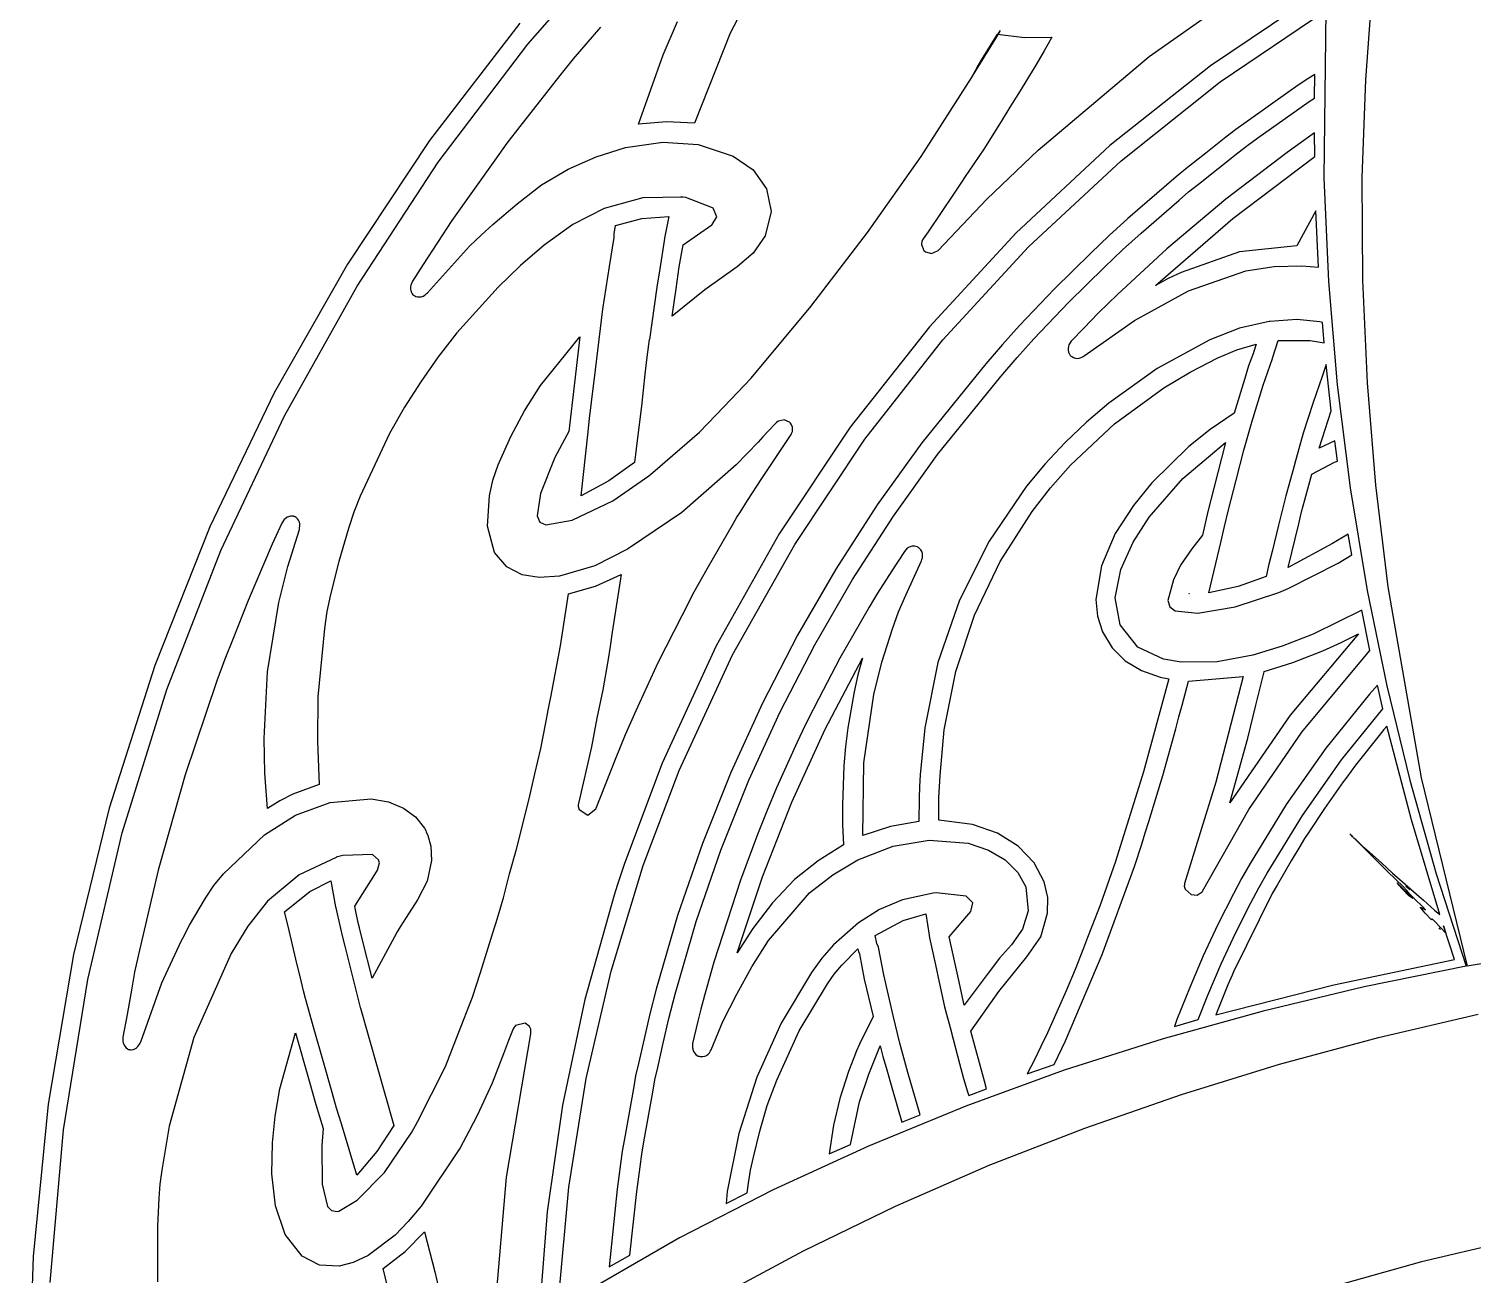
# Model space of a CAD drawing. Extents: x 0 to 274, y 0 to 254.
# Drawn here: x 42.4 to 106.3, y 100.4 to 155.5 of the extents above; entities that cross this region are included whole.
import ezdxf

# ---------------------------------------------------------------- set-up
doc = ezdxf.new("R2010")
doc.units = 0

msp = doc.modelspace()

# ---------------------------------------------------------------- linework, layer by layer
at = {"layer": 'Layer 1'}
for p, q in [((64.478151, 154.826887), (68.803471, 159.771093)), ((74.710422, 157.771389), (73.424162, 155.317069)), ((91.971369, 154.274852), (97.2255, 157.99)), ((101.551611, 153.243322), (101.867292, 157.557135)), ((99.4285, 157.059895), (94.68776, 153.873139)), ((95.114084, 153.15791), (99.7862, 156.313)), ((99.7862, 156.313), (99.700004, 148.91687)), ((64.1127, 155.756219), (60.120921, 150.557018)), ((67.693449, 155.576707), (66.483529, 154.177017)), ((70.465792, 154.359941), (71.094729, 155.821521)), ((73.424162, 155.317069), (71.843072, 151.326169)), ((84.098551, 153.333217), (85.318741, 155.327265)), ((84.521748, 154.067928), (85.250592, 155.272958)), ((85.379219, 155.427923), (85.207705, 155.150443)), ((85.250592, 155.272958), (86.447435, 155.119517)), ((85.318741, 155.327265), (85.379219, 155.427923)), ((60.510097, 149.600335), (64.478151, 154.826887)), ((85.207705, 155.150443), (84.218027, 153.550759)), ((86.447435, 155.119517), (87.653962, 155.135965)), ((87.501342, 154.845612), (87.319591, 154.525217)), ((87.653962, 155.135965), (87.501342, 154.845612)), ((66.483529, 154.177017), (65.884772, 153.437878)), ((69.367082, 151.285981), (70.465792, 154.359941)), ((84.349356, 153.787825), (84.521748, 154.067928)), ((87.319591, 154.525217), (86.950278, 153.891064)), ((87.049188, 150.129932), (91.971369, 154.274852)), ((65.884772, 153.437878), (65.291389, 152.684506)), ((81.872153, 149.861937), (84.098551, 153.333217)), ((84.218027, 153.550759), (84.349356, 153.787825)), ((86.950278, 153.891064), (86.188428, 152.649024)), ((94.68776, 153.873139), (90.231711, 150.341227)), ((99.033891, 153.316161), (98.561364, 153.009755)), ((99.303574, 153.489606), (99.033891, 153.316161)), ((99.288139, 152.442456), (99.303574, 153.489606)), ((65.291389, 152.684506), (64.111509, 151.181876)), ((90.721841, 149.664585), (95.114084, 153.15791)), ((98.101444, 152.685056), (96.266244, 151.379696)), ((98.561364, 153.009755), (98.101444, 152.685056)), ((101.393179, 148.920764), (101.551611, 153.243322)), ((85.799272, 152.036196), (85.422506, 151.409773)), ((86.188428, 152.649024), (85.799272, 152.036196)), ((98.5954, 151.967), (99.049464, 152.287858)), ((99.049464, 152.287858), (99.288139, 152.442456)), ((70.60367, 151.392751), (69.367082, 151.285981)), ((71.843072, 151.326169), (70.60367, 151.392751)), ((85.422506, 151.409773), (84.645224, 150.183523)), ((96.266244, 151.379696), (95.809702, 151.050343)), ((96.782993, 150.677747), (98.5954, 151.967)), ((64.111509, 151.181876), (63.535629, 150.443541)), ((95.809702, 151.050343), (95.366049, 150.704026)), ((99.284852, 150.899045), (98.075412, 150.039769)), ((99.29298, 149.848065), (99.284852, 150.899045)), ((60.120921, 150.557018), (56.496158, 145.095601)), ((63.535629, 150.443541), (63.0046, 149.699539)), ((67.494849, 149.846959), (68.798424, 150.253339)), ((68.798424, 150.253339), (70.440354, 150.492308)), ((70.440354, 150.492308), (72.003804, 150.384581)), ((72.003804, 150.384581), (73.565334, 149.87326)), ((84.645224, 150.183523), (83.987968, 149.213091)), ((84.782318, 147.968842), (87.049188, 150.129932)), ((90.231711, 150.341227), (86.077236, 146.483975)), ((95.366049, 150.704026), (94.480038, 150.00939)), ((95.894022, 150.010382), (96.332098, 150.352497)), ((96.332098, 150.352497), (96.782993, 150.677747)), ((56.913503, 144.111545), (60.510097, 149.600335)), ((63.0046, 149.699539), (61.10401, 147.024609)), ((66.251985, 149.292812), (67.494849, 149.846959)), ((73.565334, 149.87326), (74.439215, 149.262515)), ((79.504355, 146.4877), (81.872153, 149.861937)), ((86.625931, 145.852365), (90.721841, 149.664585)), ((94.480038, 150.00939), (93.595958, 149.312465)), ((95.019106, 149.324464), (95.894022, 150.010382)), ((98.075412, 150.039769), (95.356612, 147.973679)), ((95.672648, 147.116593), (99.29298, 149.848065)), ((65.08231, 148.597361), (66.251985, 149.292812)), ((74.439215, 149.262515), (75.039222, 148.428923)), ((83.820328, 148.974122), (83.661719, 148.726049)), ((83.987968, 149.213091), (83.820328, 148.974122)), ((93.156572, 148.960791), (92.73007, 148.59362)), ((93.595958, 149.312465), (93.156572, 148.960791)), ((94.145982, 148.636237), (95.019106, 149.324464)), ((99.700004, 148.91687), (99.898681, 144.325887)), ((101.424052, 144.3794), (101.393179, 148.920764)), ((63.998304, 147.767069), (65.08231, 148.597361)), ((75.039222, 148.428923), (75.247296, 147.423145)), ((83.341739, 148.233072), (82.182809, 146.521512)), ((83.661719, 148.726049), (83.341739, 148.233072)), ((92.73007, 148.59362), (91.02888, 147.1194)), ((93.290908, 147.926392), (93.712037, 148.288971)), ((93.712037, 148.288971), (94.145982, 148.636237)), ((62.924674, 146.84628), (63.998304, 147.767069)), ((67.843914, 147.558609), (66.461446, 146.84153)), ((69.555388, 148.032704), (67.843914, 147.558609)), ((71.331104, 148.059903), (69.555388, 148.032704)), ((71.468357, 148.038666), (71.246123, 148.072331)), ((71.246123, 148.072331), (71.331104, 148.059903)), ((72.649057, 147.59113), (71.468357, 148.038666)), ((72.66712, 147.574196), (72.649057, 147.59113)), ((72.671872, 147.571146), (72.66712, 147.574196)), ((72.830554, 147.189156), (72.671872, 147.571146)), ((82.623208, 145.702032), (84.782318, 147.968842)), ((91.610808, 146.470442), (93.290908, 147.926392)), ((95.356612, 147.973679), (92.745162, 145.77449)), ((61.10401, 147.024609), (59.84111, 145.077129)), ((68.344298, 146.80904), (69.512608, 147.117753)), ((69.512608, 147.117753), (70.718108, 147.201557)), ((70.718108, 147.201557), (70.524563, 146.242513)), ((72.624882, 146.846282), (72.830554, 147.189156)), ((75.247296, 147.423145), (74.970795, 146.339625)), ((91.02888, 147.1194), (90.1993, 146.359241)), ((92.24515, 144.146745), (95.672648, 147.116593)), ((99.350976, 147.44722), (98.504448, 145.91007)), ((99.46838, 144.95513), (99.350976, 147.44722)), ((61.894042, 145.884255), (62.399572, 146.374063)), ((62.399572, 146.374063), (62.924674, 146.84628)), ((66.461446, 146.84153), (65.199464, 145.928939)), ((68.089568, 144.982997), (68.295308, 146.266347)), ((68.291381, 146.4348), (68.344298, 146.80904)), ((68.2914, 146.435), (68.291381, 146.4348)), ((68.295308, 146.266347), (68.2914, 146.435)), ((71.347443, 145.941085), (72.607243, 146.834414)), ((72.607243, 146.834414), (72.624882, 146.846282)), ((74.970795, 146.339625), (74.444943, 145.572082)), ((76.998319, 143.214822), (79.504355, 146.4877)), ((82.182809, 146.521512), (81.96122, 146.216811)), ((86.077236, 146.483975), (82.24122, 142.3212)), ((90.1993, 146.359241), (89.383915, 145.58339)), ((90.791566, 145.719652), (91.610808, 146.470442)), ((60.032792, 143.825035), (61.894042, 145.884255)), ((65.199464, 145.928939), (64.143674, 145.032249)), ((70.502919, 146.12674), (70.306617, 144.88615)), ((70.50354, 146.128944), (70.502919, 146.12674)), ((70.524424, 146.242304), (70.50354, 146.128944)), ((70.524563, 146.242513), (70.524424, 146.242304)), ((71.173052, 144.977147), (71.347443, 145.941085)), ((81.888853, 145.998038), (81.886993, 145.958039)), ((81.886993, 145.958039), (81.995033, 145.703085)), ((81.904093, 146.096669), (81.888853, 145.998038)), ((81.93683, 146.165531), (81.904093, 146.096669)), ((81.96122, 146.216811), (81.93683, 146.165531)), ((81.995033, 145.703085), (82.066827, 145.635352)), ((82.066827, 145.635352), (82.338887, 145.563236)), ((82.338887, 145.563236), (82.593857, 145.682429)), ((82.593857, 145.682429), (82.623208, 145.702032)), ((82.842817, 141.740595), (86.625931, 145.852365)), ((89.986446, 144.953464), (90.791566, 145.719652)), ((92.745162, 145.77449), (90.562832, 143.747719)), ((95.9591, 145.644), (93.38065, 144.726194)), ((98.504448, 145.91007), (95.9591, 145.644)), ((95.9591, 145.644), (95.9591, 145.644)), ((56.496158, 145.095601), (53.2525, 139.391685)), ((59.84111, 145.077129), (59.366032, 144.335625)), ((64.143674, 145.032249), (63.162854, 144.075799)), ((74.444943, 145.572082), (73.735725, 144.969875)), ((89.383915, 145.58339), (87.779255, 144.00566)), ((97.497093, 144.985449), (98.725823, 145.01425)), ((98.725823, 145.01425), (99.46838, 144.95513)), ((67.797632, 143.100297), (68.089568, 144.982997)), ((70.306617, 144.88615), (70.184525, 144.069162)), ((71.03401, 143.999445), (71.173052, 144.977147)), ((73.735725, 144.969875), (72.297805, 143.961755)), ((88.401706, 143.395354), (89.986446, 144.953464)), ((92.802496, 144.450568), (92.24515, 144.146745)), ((93.38065, 144.726194), (92.802496, 144.450568)), ((93.712583, 143.915817), (96.244043, 144.795847)), ((96.244043, 144.795847), (97.497093, 144.985449)), ((101.627201, 139.844112), (101.424052, 144.3794)), ((53.702566, 138.380625), (56.913503, 144.111545)), ((59.284588, 144.103735), (59.27694, 143.992475)), ((59.27694, 143.992475), (59.290376, 143.928845)), ((59.292307, 144.164195), (59.284588, 144.103735)), ((59.290376, 143.928845), (59.319589, 143.839381)), ((59.366032, 144.335625), (59.292307, 144.164195)), ((59.319589, 143.839381), (59.357486, 143.784192)), ((59.357486, 143.784192), (59.38932, 143.737786)), ((59.38932, 143.737786), (59.417639, 143.721906)), ((59.417639, 143.721906), (59.440513, 143.698481)), ((59.836905, 143.682031), (59.913316, 143.723164)), ((59.913316, 143.723164), (59.989731, 143.78783)), ((59.989731, 143.78783), (60.032792, 143.825035)), ((63.162854, 144.075799), (61.329994, 142.060009)), ((70.184525, 144.069162), (69.84966, 141.765912)), ((70.855485, 142.787735), (71.03401, 143.999445)), ((72.297805, 143.961755), (70.855485, 142.787735)), ((87.779255, 144.00566), (86.226685, 142.37591)), ((90.562832, 143.747719), (89.706853, 142.921635)), ((91.324756, 142.600772), (93.712583, 143.915817)), ((99.898681, 144.325887), (100.284345, 139.748737)), ((59.440513, 143.698481), (59.459876, 143.6914)), ((59.459876, 143.6914), (59.466627, 143.683941)), ((59.466627, 143.683941), (59.513617, 143.66825)), ((59.513617, 143.66825), (59.591959, 143.642807)), ((59.591959, 143.642807), (59.672367, 143.64088)), ((59.672367, 143.64088), (59.754637, 143.650645)), ((59.754637, 143.650645), (59.836905, 143.682031)), ((67.460701, 140.412157), (67.797632, 143.100297)), ((74.357211, 140.047617), (76.998319, 143.214822)), ((86.868296, 141.785964), (88.401706, 143.395354)), ((89.706853, 142.921635), (89.072474, 142.259144)), ((89.096713, 141.030137), (91.324756, 142.600772)), ((97.274298, 142.552508), (95.965028, 142.260349)), ((97.309438, 142.558813), (97.274298, 142.552508)), ((98.503028, 142.638603), (97.309438, 142.558813)), ((99.517898, 142.533752), (98.503028, 142.638603)), ((99.63765, 142.51098), (99.517898, 142.533752)), ((99.71385, 141.606935), (99.63765, 142.51098)), ((61.329994, 142.060009), (60.50207, 140.992099)), ((65.038986, 139.718433), (66.772556, 141.882783)), ((66.772556, 141.882783), (66.534361, 139.840983)), ((82.24122, 142.3212), (78.740545, 137.872718)), ((86.226685, 142.37591), (85.475379, 141.538253)), ((89.072474, 142.259144), (88.520707, 141.680851)), ((95.965028, 142.260349), (94.645558, 141.74517)), ((69.847732, 141.752887), (69.734595, 140.975315)), ((69.848421, 141.757383), (69.847732, 141.752887)), ((69.84966, 141.765912), (69.848421, 141.757383)), ((79.388959, 137.348617), (82.842817, 141.740595)), ((85.475379, 141.538253), (84.737651, 140.688161)), ((86.12643, 140.958641), (86.868296, 141.785964)), ((88.403229, 141.469803), (88.378975, 141.361026)), ((88.378975, 141.361026), (88.38318, 141.29445)), ((88.38318, 141.29445), (88.399439, 141.198108)), ((88.399439, 141.198108), (88.429687, 141.134012)), ((88.420041, 141.528251), (88.403229, 141.469803)), ((88.520707, 141.680851), (88.420041, 141.528251)), ((94.645558, 141.74517), (92.315228, 140.46842)), ((95.005799, 140.943832), (95.846821, 141.305824)), ((95.846821, 141.305824), (96.701135, 141.548817)), ((96.578833, 141.174938), (96.370127, 140.590995)), ((96.57959, 141.182016), (96.578833, 141.174938)), ((96.701135, 141.548817), (96.57959, 141.182016)), ((97.424652, 140.934787), (97.681034, 141.711397)), ((97.681034, 141.711397), (99.093244, 141.714462)), ((99.093244, 141.714462), (99.71385, 141.606935)), ((60.50207, 140.992099), (59.734364, 139.886969)), ((69.734595, 140.975315), (69.651981, 140.218977)), ((84.737651, 140.688161), (81.902481, 137.191461)), ((85.39793, 140.11907), (86.12643, 140.958641)), ((88.429687, 141.134012), (88.455319, 141.08006)), ((88.455319, 141.08006), (88.481565, 141.057392)), ((88.481565, 141.057392), (88.501408, 141.028506)), ((88.501408, 141.028506), (88.546538, 141.00191)), ((88.546538, 141.00191), (88.6224, 140.957708)), ((88.6224, 140.957708), (88.703361, 140.934642)), ((88.703361, 140.934642), (88.788027, 140.925083)), ((88.788027, 140.925083), (88.876222, 140.935243)), ((88.876222, 140.935243), (88.960832, 140.958385)), ((88.960832, 140.958385), (89.046345, 141.003541)), ((89.046345, 141.003541), (89.096713, 141.030137)), ((93.788579, 140.309848), (95.005799, 140.943832)), ((96.370127, 140.590995), (96.181682, 139.99289)), ((97.009929, 139.737422), (97.421618, 140.918612)), ((97.421618, 140.918612), (97.423754, 140.93315)), ((97.423754, 140.93315), (97.424652, 140.934787)), ((99.802318, 140.646617), (99.72377, 140.424858)), ((100.017224, 138.609497), (99.802318, 140.646617)), ((59.734364, 139.886969), (59.007862, 138.759059)), ((67.292166, 138.985867), (67.460701, 140.412157)), ((69.651981, 140.218977), (69.494956, 138.810007)), ((73.146401, 138.776017), (74.357211, 140.047617)), ((82.5979, 136.666), (85.39793, 140.11907)), ((92.315228, 140.46842), (90.182168, 138.94149)), ((92.614289, 139.614453), (93.788579, 140.309848)), ((96.181682, 139.99289), (95.723483, 138.49782)), ((99.619723, 140.125426), (99.228498, 138.977526)), ((99.620005, 140.126185), (99.619723, 140.125426)), ((99.72377, 140.424858), (99.620005, 140.126185)), ((53.2525, 139.391685), (50.404035, 133.46499)), ((64.325851, 138.599703), (65.038986, 139.718433)), ((66.534361, 139.840983), (66.291413, 137.686683)), ((90.427959, 138.026973), (92.614289, 139.614453)), ((96.513907, 138.095222), (97.009929, 139.737422)), ((100.284345, 139.748737), (100.856395, 135.191129)), ((102.002315, 135.319801), (101.627201, 139.844112)), ((59.007862, 138.759059), (58.342947, 137.599959)), ((63.716553, 137.467303), (64.325851, 138.599703)), ((67.203971, 138.268741), (67.292166, 138.985867)), ((69.494956, 138.810007), (69.341168, 137.519667)), ((72.068841, 137.655397), (73.146401, 138.776017)), ((90.182168, 138.94149), (89.191083, 138.096373)), ((99.228498, 138.977526), (98.789248, 137.616306)), ((99.484612, 136.953137), (100.017224, 138.609497)), ((50.891481, 132.427684), (53.702566, 138.380625)), ((67.123702, 137.547717), (67.203971, 138.268741)), ((75.477126, 138.084369), (75.085074, 137.675489)), ((75.538038, 138.127605), (75.477126, 138.084369)), ((75.5605, 138.143486), (75.538038, 138.127605)), ((75.81462, 138.210056), (75.5605, 138.143486)), ((76.055904, 138.106176), (75.81462, 138.210056)), ((76.091182, 138.061788), (76.055904, 138.106176)), ((76.128319, 138.006114), (76.091182, 138.061788)), ((76.181236, 137.880593), (76.128319, 138.006114)), ((89.191083, 138.096373), (88.252847, 137.200375)), ((88.484099, 136.194393), (90.427959, 138.026973)), ((95.723483, 138.49782), (94.673003, 137.782049)), ((96.154376, 136.862842), (96.513907, 138.095222)), ((58.342947, 137.599959), (57.058477, 134.829389)), ((63.156244, 136.209483), (63.716553, 137.467303)), ((66.196053, 137.523954), (65.669229, 136.541466)), ((66.291413, 137.686683), (66.196053, 137.523954)), ((66.838311, 134.842937), (67.123702, 137.547717)), ((69.341168, 137.519667), (69.198471, 136.315147)), ((70.003711, 135.868527), (72.068841, 137.655397)), ((74.870868, 137.456417), (74.657686, 137.220307)), ((74.827383, 135.611877), (76.122463, 137.561267)), ((75.085074, 137.675489), (74.870868, 137.456417)), ((78.740545, 137.872718), (75.592094, 133.158345)), ((76.122463, 137.561267), (76.14203, 137.604399)), ((76.14203, 137.604399), (76.177307, 137.684669)), ((76.177307, 137.684669), (76.187092, 137.74551)), ((76.18909, 137.843472), (76.181236, 137.880593)), ((76.187092, 137.74551), (76.18909, 137.843472)), ((76.280818, 132.695773), (79.388959, 137.348617)), ((94.673003, 137.782049), (93.727943, 137.018049)), ((98.789248, 137.616306), (98.399127, 136.233156)), ((74.657686, 137.220307), (73.6912, 136.214097)), ((81.902481, 137.191461), (79.93065, 134.436586)), ((88.252847, 137.200375), (87.362084, 136.263398)), ((93.727943, 137.018049), (92.083183, 135.417939)), ((93.460839, 135.611893), (95.344759, 137.195173)), ((95.344759, 137.195173), (94.83144, 135.183893)), ((95.814002, 135.534992), (96.154376, 136.862842)), ((100.1799, 137.272085), (99.484612, 136.953137)), ((100.296207, 136.380289), (100.1799, 137.272085)), ((62.92301, 135.535418), (63.156244, 136.209483)), ((65.669229, 136.541466), (65.032223, 134.952006)), ((69.198471, 136.315147), (68.060168, 135.512067)), ((73.6912, 136.214097), (71.28983, 134.099587)), ((80.650929, 133.945864), (82.597952, 136.666262)), ((82.597952, 136.666262), (82.5979, 136.666)), ((87.362084, 136.263398), (86.546217, 135.266855)), ((87.608494, 135.196797), (88.484099, 136.194393)), ((98.394648, 136.217083), (98.009347, 134.835373)), ((98.39644, 136.223405), (98.394648, 136.217083)), ((98.399127, 136.233156), (98.39644, 136.223405)), ((99.167577, 135.797774), (100.169207, 136.324031)), ((100.169207, 136.324031), (100.296207, 136.380289)), ((62.768256, 134.839921), (62.92301, 135.535418)), ((68.060168, 135.512067), (66.838311, 134.842937)), ((68.229459, 134.615102), (69.827393, 135.731345)), ((69.827393, 135.731345), (70.003711, 135.868527)), ((74.19452, 134.628319), (74.827383, 135.611877)), ((92.083183, 135.417939), (91.271933, 134.415749)), ((91.974009, 133.897753), (93.460839, 135.611893)), ((95.469835, 134.168982), (95.814002, 135.534992)), ((98.856693, 134.663844), (99.167577, 135.797774)), ((57.058477, 134.829389), (56.774325, 134.124334)), ((62.680337, 133.499801), (62.768256, 134.839921)), ((65.032223, 134.952006), (64.880924, 133.954836)), ((86.546217, 135.266855), (84.885778, 132.840959)), ((86.792971, 134.154607), (87.608494, 135.196797)), ((94.83144, 135.183893), (94.570026, 134.153953)), ((98.009347, 134.835373), (97.697291, 133.548583)), ((100.856395, 135.191129), (101.614234, 130.65877)), ((102.549079, 130.811365), (102.002315, 135.319801)), ((66.467323, 133.781875), (68.229459, 134.615102)), ((73.720407, 133.891692), (73.879157, 134.136601)), ((73.879157, 134.136601), (74.19452, 134.628319)), ((79.93065, 134.436586), (78.097189, 131.594779)), ((85.373194, 131.934867), (86.792971, 134.154607)), ((91.271933, 134.415749), (90.469257, 133.168143)), ((94.570026, 134.153953), (94.334794, 133.098563)), ((95.297925, 133.480273), (95.469835, 134.168982)), ((98.584391, 133.605794), (98.710482, 134.131856)), ((98.710482, 134.131856), (98.856693, 134.663844)), ((53.579616, 133.631544), (53.15711, 132.696977)), ((53.684278, 133.788917), (53.579616, 133.631544)), ((53.73244, 133.828992), (53.684278, 133.788917)), ((53.821323, 133.895777), (53.73244, 133.828992)), ((53.883747, 133.918919), (53.821323, 133.895777)), ((53.974623, 133.943397), (53.883747, 133.918919)), ((54.042074, 133.940159), (53.974623, 133.943397)), ((54.104499, 133.936987), (54.042074, 133.940159)), ((54.113456, 133.93182), (54.104499, 133.936987)), ((54.125651, 133.930874), (54.113456, 133.93182)), ((54.143567, 133.920452), (54.125651, 133.930874)), ((54.155211, 133.918143), (54.143567, 133.920452)), ((54.159552, 133.914889), (54.155211, 133.918143)), ((54.17657, 133.911254), (54.159552, 133.914889)), ((54.217774, 133.877975), (54.17657, 133.911254)), ((54.282403, 133.825058), (54.217774, 133.877975)), ((54.327465, 133.758482), (54.282403, 133.825058)), ((54.362743, 133.683975), (54.327465, 133.758482)), ((54.380382, 133.597864), (54.362743, 133.683975)), ((54.372528, 133.41171), (54.386238, 133.507759)), ((54.386238, 133.507759), (54.380382, 133.597864)), ((56.774325, 134.124334), (56.53427, 133.401194)), ((62.999421, 132.335961), (62.680337, 133.499801)), ((64.880924, 133.954836), (65.003708, 133.675388)), ((65.003708, 133.675388), (65.264295, 133.55467)), ((65.264295, 133.55467), (66.432045, 133.766181)), ((66.432045, 133.766181), (66.467323, 133.781875)), ((71.28983, 134.099587), (68.91926, 132.505877)), ((72.409688, 131.611022), (73.573508, 133.638942)), ((73.573508, 133.638942), (73.720407, 133.891692)), ((78.840512, 131.139645), (80.650929, 133.945864)), ((91.252663, 132.792243), (91.974009, 133.897753)), ((97.697291, 133.548583), (97.408318, 132.371983)), ((98.119442, 131.678104), (98.584391, 133.605794)), ((50.404035, 133.46499), (47.964852, 127.335236)), ((53.857283, 131.714961), (54.362743, 133.348941)), ((54.362743, 133.348941), (54.372528, 133.41171)), ((56.53427, 133.401194), (56.104186, 131.941904)), ((75.592094, 133.158345), (72.812751, 128.197899)), ((90.469257, 133.168143), (89.857039, 131.742751)), ((94.334794, 133.098563), (93.852621, 132.497204)), ((95.143171, 132.777027), (95.297925, 133.480273)), ((100.780091, 133.147165), (100.084182, 132.733114)), ((100.934777, 132.22915), (100.780091, 133.147165)), ((48.494444, 126.272829), (50.891481, 132.427684)), ((53.15711, 132.696977), (52.08968, 130.213397)), ((63.546915, 131.693948), (62.999421, 132.335961)), ((68.879297, 132.481002), (67.43379, 131.738484)), ((68.91926, 132.505877), (68.879297, 132.481002)), ((73.534857, 127.801407), (76.280818, 132.695773)), ((81.134958, 132.384538), (80.581885, 131.523352)), ((81.260911, 132.51981), (81.134958, 132.384538)), ((81.315276, 132.550042), (81.260911, 132.51981)), ((81.4147, 132.598547), (81.315276, 132.550042)), ((81.481742, 132.60897), (81.4147, 132.598547)), ((81.578894, 132.615291), (81.481742, 132.60897)), ((81.648004, 132.59864), (81.578894, 132.615291)), ((81.712351, 132.582949), (81.648004, 132.59864)), ((81.735572, 132.564861), (81.712351, 132.582949)), ((81.762719, 132.554439), (81.735572, 132.564861)), ((81.80282, 132.51234), (81.762719, 132.554439)), ((81.863385, 132.448625), (81.80282, 132.51234)), ((81.902382, 132.373436), (81.863385, 132.448625)), ((81.931527, 132.291924), (81.902382, 132.373436)), ((81.939796, 132.204108), (81.931527, 132.291924)), ((84.885778, 132.840959), (83.570118, 130.22664)), ((90.719789, 131.584543), (91.252663, 132.792243)), ((93.852621, 132.497204), (93.361487, 131.77587)), ((94.615176, 130.552887), (95.143171, 132.777027)), ((97.408318, 132.371983), (97.269067, 131.818167)), ((100.084182, 132.733114), (98.119442, 131.678104)), ((100.33781, 131.867341), (100.934777, 132.22915)), ((53.449729, 130.116201), (53.857283, 131.714961)), ((56.104186, 131.941904), (55.736451, 130.470934)), ((64.222746, 131.351513), (63.546915, 131.693948)), ((67.43379, 131.738484), (65.872627, 131.287272)), ((71.831669, 130.594272), (72.409688, 131.611022)), ((78.097189, 131.594779), (76.404671, 128.671337)), ((81.196553, 130.449965), (81.893977, 131.960725)), ((81.893977, 131.960725), (81.911272, 132.022532)), ((81.911272, 132.022532), (81.937039, 132.114361)), ((81.937039, 132.114361), (81.939796, 132.204108)), ((84.243842, 129.565342), (85.373194, 131.934867)), ((89.857039, 131.742751), (89.610239, 130.254596)), ((90.467816, 130.333993), (90.719789, 131.584543)), ((93.361487, 131.77587), (93.044552, 131.127832)), ((97.269067, 131.818167), (97.150556, 131.267126)), ((98.1138, 130.739811), (100.33781, 131.867341)), ((64.970425, 131.229103), (64.222746, 131.351513)), ((65.872627, 131.287272), (64.970425, 131.229103)), ((67.469885, 130.849068), (68.602542, 131.36001)), ((68.602542, 131.36001), (68.209458, 128.8128)), ((77.169246, 128.252832), (78.840512, 131.139645)), ((80.581885, 131.523352), (79.949366, 130.533599)), ((93.044552, 131.127832), (92.791269, 130.211539)), ((97.150556, 131.267126), (95.904748, 130.832332)), ((55.736451, 130.470934), (55.580664, 129.730101)), ((66.087213, 129.35407), (66.277312, 130.50015)), ((66.277312, 130.50015), (67.469885, 130.849068)), ((71.300711, 129.553822), (71.831669, 130.594272)), ((79.949366, 130.533599), (79.761815, 130.237029)), ((80.880224, 129.705686), (81.196553, 130.449965)), ((90.691954, 129.138353), (90.467816, 130.333993)), ((93.7306, 130.5), (93.736456, 130.515313)), ((93.73321, 130.50006), (93.7306, 130.5)), ((93.736456, 130.515313), (93.73321, 130.50006)), ((95.904748, 130.832332), (94.615176, 130.552887)), ((95.776169, 129.92396), (97.705969, 130.563594)), ((97.705969, 130.563594), (98.1138, 130.739811)), ((101.614234, 130.65877), (102.479414, 126.442213)), ((104.026691, 122.366225), (102.549079, 130.811365)), ((52.08968, 130.213397), (51.426362, 128.532747)), ((52.950123, 127.047981), (53.449729, 130.116201)), ((55.580664, 129.730101), (55.467871, 128.976057)), ((79.575571, 129.915223), (79.174977, 129.221451)), ((79.761815, 130.237029), (79.575571, 129.915223)), ((80.610403, 128.954896), (80.880224, 129.705686)), ((83.570118, 130.22664), (82.614602, 127.460304)), ((89.610239, 130.254596), (89.678545, 129.522926)), ((92.791269, 130.211539), (92.877902, 129.928057)), ((92.877902, 129.928057), (93.122479, 129.760576)), ((93.122479, 129.760576), (94.128379, 129.655536)), ((94.128379, 129.655536), (95.776169, 129.92396)), ((101.383326, 129.785895), (99.2282, 128.718)), ((101.740653, 127.999045), (101.383326, 129.785895)), ((65.914821, 128.20015), (66.087213, 129.35407)), ((70.234941, 127.473072), (71.300711, 129.553822)), ((79.174977, 129.221451), (78.277599, 127.657311)), ((83.416296, 127.074307), (84.243842, 129.565342)), ((89.678545, 129.522926), (89.903813, 128.818699)), ((91.470922, 128.15169), (90.691954, 129.138353)), ((51.426362, 128.532747), (51.065521, 127.614732)), ((55.467871, 128.976057), (55.178413, 125.950907)), ((68.209458, 128.8128), (68.108101, 128.172029)), ((76.404671, 128.671337), (74.855674, 125.671557)), ((80.143938, 127.480286), (80.610403, 128.954896)), ((89.903813, 128.818699), (90.325916, 128.115964)), ((99.2282, 128.718), (97.84741, 128.190677)), ((101.232736, 128.738868), (98.20998, 125.135786)), ((99.2282, 128.718), (99.2282, 128.718)), ((100.466404, 128.353344), (100.848815, 128.55099)), ((100.848815, 128.55099), (101.232736, 128.738868)), ((65.487698, 125.9273), (65.914821, 128.20015)), ((68.108101, 128.172029), (68.009298, 127.529726)), ((72.812751, 128.197899), (70.4194, 123.011195)), ((71.167536, 122.68486), (73.534857, 127.801407)), ((75.639673, 125.290653), (77.169246, 128.252832)), ((90.325916, 128.115964), (90.905586, 127.544673)), ((92.609214, 127.618223), (91.470922, 128.15169)), ((96.54964, 127.785638), (94.978136, 127.494118)), ((97.84741, 128.190677), (96.54964, 127.785638)), ((98.322727, 127.47302), (99.654327, 127.978138)), ((98.728603, 124.387455), (101.740653, 127.999045)), ((99.654327, 127.978138), (100.466404, 128.353344)), ((47.964852, 127.335236), (45.949038, 121.022141)), ((51.065521, 127.614732), (50.703512, 126.650605)), ((68.009298, 127.529726), (67.785643, 126.256596)), ((69.272934, 125.341452), (70.234941, 127.473072)), ((78.277599, 127.657311), (77.346805, 125.872561)), ((77.628785, 124.512516), (79.279598, 127.654039)), ((79.279598, 127.654039), (79.0735, 126.916)), ((79.78303, 126.044906), (80.143938, 127.480286)), ((82.614602, 127.460304), (82.034597, 124.578355)), ((90.905586, 127.544673), (91.62242, 127.110495)), ((91.62242, 127.110495), (92.456013, 126.819099)), ((93.37988, 127.480454), (92.609214, 127.618223)), ((94.978136, 127.494118), (93.37988, 127.480454)), ((97.064507, 127.065294), (98.322727, 127.47302)), ((50.703512, 126.650605), (49.307282, 122.496015)), ((52.807082, 124.103371), (52.950123, 127.047981)), ((79.07351, 126.91641), (78.916967, 126.17711)), ((79.0735, 126.916), (79.07351, 126.91641)), ((82.901941, 124.490037), (83.416296, 127.074307)), ((92.84393, 126.737777), (91.72102, 122.633457)), ((92.456013, 126.819099), (92.84393, 126.737777)), ((93.432189, 125.580041), (93.706695, 126.638301)), ((93.706695, 126.638301), (96.124735, 126.843595)), ((96.124735, 126.843595), (94.912104, 122.16933)), ((96.692516, 125.58112), (97.061967, 127.05457)), ((97.061967, 127.05457), (97.064507, 127.065294)), ((102.069684, 126.465038), (101.719181, 126.059223)), ((102.313806, 125.414988), (102.069684, 126.465038)), ((46.52565, 119.936168), (48.494444, 126.272829)), ((55.178413, 125.950907), (55.164635, 123.969467)), ((65.426995, 125.647197), (65.487698, 125.9273)), ((67.785643, 126.256596), (67.526501, 124.998586)), ((77.346805, 125.872561), (76.86339, 124.925263)), ((78.916967, 126.17711), (78.638741, 124.57125)), ((79.348191, 123.032776), (79.78303, 126.044906)), ((101.719181, 126.059223), (99.7889, 123.684)), ((102.479414, 126.442213), (103.498028, 122.261553)), ((65.274172, 124.790986), (65.377939, 125.361151)), ((65.377939, 125.361151), (65.426995, 125.647197)), ((68.789036, 124.279552), (69.272934, 125.341452)), ((74.855674, 125.671557), (73.452772, 122.600736)), ((74.254334, 122.258339), (75.639673, 125.290653)), ((93.285434, 125.059435), (93.432189, 125.580041)), ((96.330781, 124.11494), (96.692516, 125.58112)), ((100.484396, 123.158798), (102.313806, 125.414988)), ((65.044937, 123.662516), (65.274172, 124.790986)), ((67.526501, 124.998586), (67.284244, 123.732536)), ((76.86339, 124.925263), (76.620648, 124.440815)), ((78.638741, 124.57125), (78.527263, 123.747752)), ((82.034597, 124.578355), (81.8323, 122.498565)), ((93.15459, 124.529631), (93.285434, 125.059435)), ((98.20998, 125.135786), (95.5415, 121.263)), ((102.489822, 124.656185), (102.355809, 124.500638)), ((103.573295, 120.4995), (102.489822, 124.656185)), ((52.838434, 122.567361), (52.807082, 124.103371)), ((55.164635, 123.969467), (55.234502, 122.071237)), ((68.357916, 123.192212), (68.789036, 124.279552)), ((76.393685, 123.942397), (75.478117, 121.916177)), ((76.152279, 121.28828), (77.628785, 124.512516)), ((76.620648, 124.440815), (76.393685, 123.942397)), ((82.712598, 122.475297), (82.901941, 124.490037)), ((92.565824, 122.465921), (93.15459, 124.529631)), ((95.54151, 121.2635), (96.330781, 124.11494)), ((96.383568, 120.961575), (98.728603, 124.387455)), ((102.143383, 124.240034), (101.098, 122.921)), ((102.355809, 124.500638), (102.143383, 124.240034)), ((64.786278, 122.543786), (65.044937, 123.662516)), ((67.284244, 123.732536), (66.707947, 121.232396)), ((78.527263, 123.747752), (78.460498, 122.900347)), ((99.7889, 123.684), (98.030112, 121.182251)), ((99.7889, 123.684), (99.7889, 123.684)), ((67.497884, 121.019442), (68.357916, 123.192212)), ((70.4194, 123.011195), (68.75018, 118.578685)), ((69.574866, 118.4831), (71.167536, 122.68486)), ((78.460498, 122.900347), (78.395177, 121.172047)), ((79.292029, 119.815906), (79.348191, 123.032776)), ((91.72102, 122.633457), (90.4746, 118.669477)), ((98.758016, 120.703046), (100.484396, 123.158798)), ((101.098, 122.921), (100.709118, 122.392353)), ((101.098, 122.921), (101.098, 122.921)), ((49.307282, 122.496015), (48.110252, 118.279425)), ((52.94523, 121.008581), (52.838434, 122.567361)), ((55.234502, 122.071237), (54.071432, 121.635966)), ((64.523764, 121.428886), (64.786278, 122.543786)), ((73.452772, 122.600736), (72.198542, 119.464172)), ((73.015773, 119.161117), (74.254334, 122.258339)), ((81.8323, 122.498565), (81.797988, 121.984455)), ((82.656235, 121.480939), (82.712598, 122.475297)), ((91.95997, 120.431681), (92.565824, 122.465921)), ((94.912104, 122.16933), (93.533125, 117.692945)), ((100.552022, 122.180737), (99.721479, 121.003087)), ((100.709118, 122.392353), (100.552022, 122.180737)), ((103.498028, 122.261553), (104.668975, 118.120978)), ((106.056179, 114.036465), (104.026691, 122.366225)), ((54.071432, 121.635966), (53.491553, 121.346096)), ((55.72831, 121.280101), (57.54257, 121.442729)), ((57.54257, 121.442729), (58.311172, 121.300952)), ((63.977165, 119.207146), (64.523764, 121.428886)), ((75.478117, 121.916177), (75.048307, 120.886427)), ((81.787032, 121.465003), (81.780899, 120.437923)), ((81.797988, 121.984455), (81.787032, 121.465003)), ((82.653342, 120.48526), (82.656235, 121.480939)), ((45.949038, 121.022141), (44.370683, 114.545423)), ((53.491553, 121.346096), (52.94523, 121.008581)), ((54.19624, 120.713778), (55.72831, 121.280101)), ((58.311172, 121.300952), (58.968771, 121.027742)), ((58.968771, 121.027742), (59.50152, 120.635375)), ((66.703996, 121.157672), (66.70241, 121.090046)), ((66.70241, 121.090046), (66.739686, 120.960698)), ((66.70456, 121.174416), (66.703996, 121.157672)), ((66.707947, 121.232396), (66.70456, 121.174416)), ((66.739686, 120.960698), (67.122506, 120.719232)), ((67.122506, 120.719232), (67.482173, 120.994)), ((67.482173, 120.994), (67.497884, 121.019442)), ((75.048307, 120.886427), (74.641097, 119.856497)), ((74.853163, 117.988573), (76.152279, 121.28828)), ((78.395177, 121.172047), (78.392008, 120.29708)), ((94.333563, 117.351405), (96.383568, 120.961575)), ((95.5415, 121.263), (95.54151, 121.2635)), ((98.030112, 121.182251), (96.43558, 118.57274)), ((99.721479, 121.003087), (99.028946, 119.959377)), ((52.81493, 119.842031), (54.19624, 120.713778)), ((59.50152, 120.635375), (59.89557, 120.136129)), ((59.89557, 120.136129), (59.950623, 120.032517)), ((78.392008, 120.29708), (78.438309, 119.404319)), ((80.51451, 120.214762), (79.292029, 119.815906)), ((81.780899, 120.437923), (80.51451, 120.214762)), ((84.143902, 120.305978), (82.653342, 120.48526)), ((85.257953, 119.911858), (84.143902, 120.305978)), ((91.79371, 119.934019), (91.95997, 120.431681)), ((97.192886, 118.141508), (98.758016, 120.703046)), ((104.825392, 116.314105), (103.573295, 120.4995)), ((44.999295, 113.437811), (46.52565, 119.936168)), ((50.99868, 118.113921), (52.81493, 119.842031)), ((59.950623, 120.032517), (59.978735, 119.979239)), ((59.978735, 119.979239), (60.050874, 119.812392)), ((60.050874, 119.812392), (60.173384, 119.347838)), ((72.198542, 119.464172), (71.09556, 116.267161)), ((74.641097, 119.856497), (73.881316, 117.841377)), ((80.641066, 119.344865), (82.233316, 119.60125)), ((82.233316, 119.60125), (83.959996, 119.4677)), ((83.959996, 119.4677), (84.862552, 119.168438)), ((86.175461, 119.334468), (85.257953, 119.911858)), ((91.641437, 119.429866), (91.79371, 119.934019)), ((98.798399, 119.611146), (98.634146, 119.333902)), ((98.84553, 119.686336), (98.798399, 119.611146)), ((99.028946, 119.959377), (98.84553, 119.686336)), ((100.90276, 119.82879), (100.845709, 119.884461)), ((100.845709, 119.884461), (100.911785, 119.820961)), ((100.987579, 119.746531), (100.902, 119.829)), ((100.902, 119.829), (100.90276, 119.82879)), ((100.911785, 119.820961), (100.987579, 119.746531)), ((101.167113, 119.565598), (101.011741, 119.72154)), ((101.011741, 119.72154), (101.10779, 119.632573)), ((101.10779, 119.632573), (101.415161, 119.339627)), ((101.770969, 118.963105), (101.167113, 119.565598)), ((55.982628, 118.84308), (54.348434, 118.068655)), ((55.996547, 118.849007), (55.982628, 118.84308)), ((56.28311, 118.926505), (55.996547, 118.849007)), ((57.59611, 118.972617), (56.28311, 118.926505)), ((57.866273, 118.735457), (57.59611, 118.972617)), ((60.173384, 119.347838), (60.215551, 118.70304)), ((63.663662, 118.110036), (63.977165, 119.207146)), ((71.926531, 116.004215), (73.015773, 119.161117)), ((78.438309, 119.404319), (77.314546, 118.697329)), ((79.074516, 118.73088), (80.641066, 119.344865)), ((84.862552, 119.168438), (85.60167, 118.731578)), ((86.872867, 118.606081), (86.175461, 119.334468)), ((91.314291, 118.43588), (91.641437, 119.429866)), ((98.634146, 119.333902), (98.257871, 118.696199)), ((101.415161, 119.339627), (101.516654, 119.258324)), ((101.516654, 119.258324), (101.582592, 119.200342)), ((101.582592, 119.200342), (102.259078, 118.583879)), ((102.193131, 118.545611), (101.770969, 118.963105)), ((48.110252, 118.279425), (47.24891, 114.554575)), ((57.701323, 118.082541), (57.824725, 118.276552)), ((57.824725, 118.276552), (57.903067, 118.601802)), ((57.903067, 118.601802), (57.866273, 118.735457)), ((60.215551, 118.70304), (60.020265, 117.793876)), ((68.157303, 113.814371), (69.574866, 118.4831)), ((68.75018, 118.578685), (68.429294, 117.601847)), ((77.314546, 118.697329), (76.279059, 117.866399)), ((77.961719, 118.070701), (79.074516, 118.73088)), ((85.60167, 118.731578), (86.157674, 118.179954)), ((86.157674, 118.179954), (86.510886, 117.5364)), ((87.326612, 117.758968), (86.872867, 118.606081)), ((90.4746, 118.669477), (89.794676, 116.735107)), ((89.89036, 114.546367), (91.314291, 118.43588)), ((96.43558, 118.57274), (96.052692, 117.91111)), ((98.257871, 118.696199), (97.627904, 117.622829)), ((102.532887, 118.209248), (102.193131, 118.545611)), ((102.259078, 118.583879), (102.739324, 118.152793)), ((103.210192, 117.551253), (102.532887, 118.209248)), ((50.203277, 117.044187), (50.579411, 117.598674)), ((50.579411, 117.598674), (50.99868, 118.113921)), ((54.348434, 118.068655), (52.956738, 116.91388)), ((54.823531, 117.330231), (55.751776, 117.813147)), ((55.751776, 117.813147), (55.965923, 116.650997)), ((56.817655, 116.679681), (57.701323, 118.082541)), ((60.020265, 117.793876), (59.592473, 116.96822)), ((63.387573, 117.059716), (63.663662, 118.110036)), ((68.429294, 117.601847), (68.286532, 117.166378)), ((73.881316, 117.841377), (72.709846, 114.206817)), ((73.734518, 114.620639), (74.853163, 117.988573)), ((76.279059, 117.866399), (75.295856, 116.829539)), ((76.941386, 117.27504), (77.961719, 118.070701)), ((86.510886, 117.5364), (86.616719, 116.48751)), ((87.485095, 117.077303), (87.326612, 117.758968)), ((93.528508, 117.641665), (93.522446, 117.573742)), ((93.522446, 117.573742), (93.543943, 117.481329)), ((93.533125, 117.692945), (93.528508, 117.641665)), ((96.052692, 117.91111), (95.697778, 117.234751)), ((96.81689, 117.492115), (97.192886, 118.141508)), ((97.629902, 117.618232), (97.416511, 117.240735)), ((97.627904, 117.622829), (97.629902, 117.618232)), ((102.739324, 118.152793), (103.182432, 117.756553)), ((102.969677, 117.661005), (102.935641, 117.713611)), ((102.935641, 117.713611), (102.985, 117.676)), ((103.444688, 117.151476), (102.969677, 117.661005)), ((102.985, 117.676), (102.98525, 117.67592)), ((102.98525, 117.67592), (103.174246, 117.484977)), ((103.182432, 117.756553), (103.908795, 117.122276)), ((103.370872, 117.375225), (103.210192, 117.551253)), ((103.358419, 117.551288), (103.326381, 117.575782)), ((103.326381, 117.575782), (103.366, 117.527)), ((103.500978, 117.410849), (103.358419, 117.551288)), ((103.366, 117.527), (103.500978, 117.410849)), ((103.366, 117.527), (103.366, 117.527)), ((104.668975, 118.120978), (105.991154, 114.02467)), ((49.497928, 115.841277), (50.203277, 117.044187)), ((52.956738, 116.91388), (52.074118, 115.80483)), ((53.696981, 116.4369), (54.823531, 117.330231)), ((59.592473, 116.96822), (59.082667, 116.180897)), ((63.196715, 116.399237), (63.373654, 117.006816)), ((63.373654, 117.006816), (63.375376, 117.013412)), ((63.375376, 117.013412), (63.376203, 117.015997)), ((63.376203, 117.015997), (63.387573, 117.059716)), ((68.286532, 117.166378), (66.9912, 112.56167)), ((75.124586, 115.16042), (76.941386, 117.27504)), ((81.049523, 116.972931), (80.03518, 116.543399)), ((82.407373, 117.267193), (81.049523, 116.972931)), ((82.542696, 117.277353), (82.407373, 117.267193)), ((83.872846, 117.131179), (82.542696, 117.277353)), ((84.159682, 116.837863), (83.872846, 117.131179)), ((87.474474, 116.377538), (87.485095, 117.077303)), ((93.543943, 117.481329), (93.557032, 117.444208)), ((93.557032, 117.444208), (93.824649, 117.196437)), ((93.824649, 117.196437), (94.093196, 117.171183)), ((94.093196, 117.171183), (94.312893, 117.32767)), ((94.312893, 117.32767), (94.333563, 117.351405)), ((95.697778, 117.234751), (95.00001, 115.875521)), ((97.416511, 117.240735), (95.706091, 113.780865)), ((96.468659, 116.828193), (96.81689, 117.492115)), ((103.174246, 117.484977), (103.639816, 117.031328)), ((103.493517, 117.236905), (103.370872, 117.375225)), ((103.639816, 117.031328), (103.444688, 117.151476)), ((103.717037, 117.018211), (103.493517, 117.236905)), ((104.089728, 116.635546), (103.717037, 117.018211)), ((103.908795, 117.122276), (104.11143, 116.946452)), ((104.11143, 116.946452), (104.588783, 116.510405)), ((53.697, 116.437), (53.696981, 116.4369)), ((53.904641, 115.623731), (53.697, 116.437)), ((55.965923, 116.650997), (55.972262, 116.614065)), ((55.972262, 116.614065), (56.027453, 116.345435)), ((56.027453, 116.345435), (56.261788, 115.367632)), ((56.833366, 116.605251), (56.817655, 116.679681)), ((56.878428, 116.381974), (56.833366, 116.605251)), ((56.982263, 115.89408), (56.878428, 116.381974)), ((63.056222, 115.91708), (63.196715, 116.399237)), ((71.09556, 116.267161), (70.1464, 113.015)), ((75.295856, 116.829539), (74.428979, 115.693629)), ((80.03518, 116.543399), (79.104283, 115.954481)), ((81.078524, 116.057832), (82.079114, 116.347496)), ((82.079114, 116.347496), (82.226013, 115.402696)), ((83.123479, 115.330356), (84.078518, 116.450996)), ((84.078518, 116.450996), (84.159682, 116.837863)), ((86.616719, 116.48751), (86.365518, 115.673148)), ((87.173111, 115.335376), (87.474474, 116.377538)), ((89.794676, 116.735107), (89.426941, 115.783226)), ((95.783636, 115.494213), (96.468659, 116.828193)), ((104.186809, 116.379348), (103.954679, 116.638992)), ((103.954679, 116.638992), (104.194596, 116.521892)), ((104.194596, 116.521892), (104.089728, 116.635546)), ((104.459523, 116.079346), (104.186809, 116.379348)), ((104.588783, 116.510405), (104.825392, 116.314105)), ((49.202823, 115.27177), (49.497928, 115.841277)), ((52.074118, 115.80483), (51.335758, 114.59494)), ((53.906569, 115.621818), (53.904641, 115.623731)), ((53.910497, 115.609964), (53.906569, 115.621818)), ((54.210287, 114.344304), (53.910497, 115.609964)), ((57.023053, 115.729827), (56.982263, 115.89408)), ((57.158376, 115.18826), (57.023053, 115.729827)), ((58.819049, 115.76609), (58.68586, 115.553907)), ((59.082667, 116.180897), (58.819049, 115.76609)), ((62.709027, 114.837113), (62.998415, 115.737333)), ((62.998415, 115.737333), (63.056222, 115.91708)), ((70.989152, 112.792862), (71.926531, 116.004215)), ((74.428979, 115.693629), (73.734518, 114.620639)), ((79.104283, 115.954481), (78.001093, 114.970062)), ((79.846214, 115.392378), (81.078524, 116.057832)), ((86.365518, 115.673148), (85.876451, 114.97522)), ((89.426941, 115.783226), (89.245659, 115.306835)), ((95.00001, 115.875521), (94.364666, 114.487031)), ((104.487635, 116.119721), (104.459523, 116.079346)), ((104.594778, 116.029221), (104.487635, 116.119721)), ((104.845165, 115.754475), (104.594778, 116.029221)), ((104.824789, 115.688727), (104.798125, 115.722405)), ((104.798125, 115.722405), (104.823, 115.705)), ((104.823, 115.705), (104.857174, 115.659094)), ((104.823, 115.705), (104.823, 115.705)), ((104.857174, 115.659094), (104.824789, 115.688727)), ((105.096244, 115.486031), (104.845165, 115.754475)), ((105.475833, 114.325608), (104.990411, 115.809768)), ((104.990411, 115.809768), (105.096244, 115.486031)), ((48.269478, 113.296182), (49.134333, 115.137082)), ((49.134333, 115.137082), (49.202823, 115.27177)), ((56.261788, 115.367632), (56.373266, 114.914462)), ((57.583363, 113.49803), (57.158376, 115.18826)), ((58.563768, 115.33578), (57.583363, 113.49803)), ((58.68586, 115.553907), (58.563768, 115.33578)), ((74.386166, 113.99654), (75.124586, 115.16042)), ((78.001093, 114.970062), (77.488739, 114.392249)), ((79.922978, 115.033815), (79.846214, 115.392378)), ((79.985264, 114.879028), (79.922978, 115.033815)), ((82.226013, 115.402696), (82.227734, 115.394481)), ((82.227734, 115.394481), (82.24999, 115.287719)), ((82.24999, 115.287719), (82.250061, 115.286754)), ((82.250061, 115.286754), (82.517043, 114.095524)), ((83.531033, 113.472516), (83.123479, 115.330356)), ((85.876451, 114.97522), (85.35197, 114.379407)), ((86.554292, 114.444318), (87.173111, 115.335376)), ((89.245659, 115.306835), (89.067755, 114.829067)), ((95.160208, 114.131163), (95.783636, 115.494213)), ((112.484443, 115.082667), (106.132593, 114.051967)), ((44.370683, 114.545423), (43.243874, 107.924804)), ((47.24891, 114.554575), (47.071418, 113.771643)), ((51.335758, 114.59494), (49.68606, 110.874047)), ((54.457096, 113.321624), (54.210287, 114.344304)), ((56.373266, 114.914462), (57.051191, 112.208842)), ((62.373129, 113.749773), (62.709027, 114.837113)), ((77.488739, 114.392249), (77.017725, 113.757216)), ((78.366967, 114.077329), (79.079205, 114.792719)), ((79.079205, 114.792719), (79.103115, 114.680409)), ((79.103115, 114.680409), (79.151208, 114.571147)), ((79.151208, 114.571147), (79.362118, 113.464107)), ((80.222771, 113.649908), (79.985264, 114.879028)), ((85.35197, 114.379407), (84.837894, 113.726596)), ((85.308542, 112.916708), (86.554292, 114.444318)), ((88.268971, 110.73494), (89.89036, 114.546367)), ((89.067755, 114.829067), (88.688107, 113.88408)), ((94.364666, 114.487031), (93.760742, 113.084951)), ((47.071418, 113.771643), (46.942778, 113.059111)), ((62.02242, 112.667013), (62.373129, 113.749773)), ((67.059902, 109.065904), (68.157303, 113.814371)), ((72.709846, 114.206817), (72.293817, 112.739117)), ((73.714924, 112.79879), (74.386166, 113.99654)), ((77.017725, 113.757216), (75.67646, 111.505485)), ((78.033276, 113.677818), (78.366967, 114.077329)), ((82.517043, 114.095524), (82.680616, 113.32024)), ((84.837894, 113.726596), (83.787624, 112.307866)), ((88.688107, 113.88408), (88.290199, 112.946358)), ((94.567446, 112.755293), (95.160208, 114.131163)), ((95.706091, 113.780865), (95.636842, 113.627799)), ((100.134877, 113.201094), (105.475833, 114.325608)), ((105.991154, 114.02467), (101.487001, 113.111919)), ((106.132593, 114.051967), (106.056179, 114.036465)), ((43.929575, 106.797864), (44.999295, 113.437811)), ((46.942778, 113.059111), (46.734625, 111.900801)), ((47.338888, 110.678572), (48.269478, 113.296182)), ((54.548872, 112.945179), (54.457096, 113.321624)), ((76.480979, 111.164486), (77.733759, 113.245976)), ((77.733759, 113.245976), (78.033276, 113.677818)), ((79.362118, 113.464107), (79.750379, 111.803537)), ((80.634389, 111.847758), (80.222771, 113.649908)), ((82.680616, 113.32024), (82.916271, 112.23979)), ((83.787624, 112.307866), (83.531033, 113.472516)), ((93.760742, 113.084951), (93.199535, 111.665261)), ((94.920333, 111.881708), (100.134877, 113.201094)), ((95.454735, 113.210703), (94.977246, 112.020993)), ((95.636842, 113.627799), (95.454735, 113.210703)), ((101.487001, 113.111919), (97.019458, 112.040333)), ((54.632176, 112.608525), (54.548872, 112.945179)), ((55.012857, 111.235915), (54.632176, 112.608525)), ((61.391829, 111.033613), (62.02242, 112.667013)), ((66.9912, 112.56167), (66.002336, 107.886836)), ((70.1464, 113.015), (69.871965, 111.92115)), ((70.718219, 111.712802), (70.989152, 112.792862)), ((72.293817, 112.739117), (72.121769, 112.126839)), ((73.103696, 111.57809), (73.714924, 112.79879)), ((84.080032, 111.161628), (85.308542, 112.916708)), ((88.290199, 112.946358), (87.471507, 111.077428)), ((94.136533, 111.665453), (94.567446, 112.755293)), ((46.734625, 111.900801), (46.554517, 110.890941)), ((57.051191, 112.208842), (57.058975, 112.17554)), ((57.058975, 112.17554), (58.544155, 106.97762)), ((69.871965, 111.92115), (69.617096, 110.82253)), ((72.121769, 112.126839), (71.99692, 111.601624)), ((79.750379, 111.803537), (79.147073, 110.585507)), ((80.941277, 110.619978), (80.634389, 111.847758)), ((82.916271, 112.23979), (83.198775, 111.15762)), ((97.019458, 112.040333), (92.592725, 110.810998)), ((94.977246, 112.020993), (94.920333, 111.881708)), ((102.112903, 110.871618), (106.525857, 111.903116)), ((55.414143, 109.843975), (55.012857, 111.235915)), ((63.824309, 111.262497), (63.616571, 110.737282)), ((63.863448, 111.327163), (63.824309, 111.262497)), ((63.877226, 111.348589), (63.863448, 111.327163)), ((63.923186, 111.403696), (63.877226, 111.348589)), ((64.357128, 111.512371), (63.923186, 111.403696)), ((64.539649, 111.362751), (64.357128, 111.512371)), ((64.561145, 111.332519), (64.539649, 111.362751)), ((64.597665, 111.240106), (64.561145, 111.332519)), ((64.611308, 111.181745), (64.597665, 111.240106)), ((64.608965, 111.093361), (64.611308, 111.181745)), ((70.466658, 110.627942), (70.718219, 111.712802)), ((71.99692, 111.601624), (71.765063, 110.603441)), ((72.591203, 110.33233), (73.103696, 111.57809)), ((75.67646, 111.505485), (74.603551, 109.123473)), ((75.488929, 108.981766), (76.480979, 111.164486)), ((83.198775, 111.15762), (83.200702, 111.149765)), ((83.200702, 111.149765), (83.201944, 111.145182)), ((83.201944, 111.145182), (83.577457, 109.722612)), ((84.675204, 108.942938), (84.080032, 111.161628)), ((93.085503, 111.362008), (94.136533, 111.665453)), ((93.199535, 111.665261), (93.085503, 111.362008)), ((46.554517, 110.890941), (46.552037, 110.704392)), ((46.552037, 110.704392), (46.56816, 110.645275)), ((46.56816, 110.645275), (46.603644, 110.539665)), ((46.603644, 110.539665), (46.640369, 110.485887)), ((47.213418, 110.470969), (47.313395, 110.62767)), ((47.313395, 110.62767), (47.338888, 110.678572)), ((49.68606, 110.874047), (48.598008, 106.95197)), ((53.495257, 108.598739), (54.191027, 111.082889)), ((54.191027, 111.082889), (54.794135, 108.964179)), ((60.825731, 109.587723), (61.391829, 111.033613)), ((63.616571, 110.737282), (63.39519, 110.155439)), ((63.53136, 104.702946), (64.607585, 111.045336)), ((64.607585, 111.045336), (64.608965, 111.093361)), ((69.617096, 110.82253), (69.365329, 109.72313)), ((70.217783, 109.542322), (70.466658, 110.627942)), ((71.765063, 110.603441), (71.75597, 110.420335)), ((79.147073, 110.585507), (79.009891, 110.283597)), ((79.555109, 109.256334), (80.069806, 110.503254)), ((80.069806, 110.503254), (80.187699, 110.027992)), ((81.283446, 109.331738), (80.941277, 110.619978)), ((87.471507, 111.077428), (87.178879, 110.470335)), ((87.767367, 109.68606), (88.268971, 110.73494)), ((92.592725, 110.810998), (88.211, 109.425)), ((97.742587, 109.693036), (102.112903, 110.871618)), ((46.640369, 110.485887), (46.701612, 110.414144)), ((46.701612, 110.414144), (46.757774, 110.377796)), ((46.757774, 110.377796), (46.804973, 110.34717)), ((46.804973, 110.34717), (46.837146, 110.343345)), ((46.837146, 110.343345), (46.867324, 110.330341)), ((46.867324, 110.330341), (46.916383, 110.334165)), ((46.916383, 110.334165), (46.998032, 110.340676)), ((46.998032, 110.340676), (47.000375, 110.341435)), ((47.000375, 110.341435), (47.001822, 110.341624)), ((47.001822, 110.341624), (47.015671, 110.347085)), ((47.015671, 110.347085), (47.073755, 110.36822)), ((47.073755, 110.36822), (47.145137, 110.409543)), ((47.145137, 110.409543), (47.14693, 110.41118)), ((47.14693, 110.41118), (47.148789, 110.41223)), ((47.148789, 110.41223), (47.213418, 110.470969)), ((63.39519, 110.155439), (62.887794, 108.858399)), ((71.75597, 110.420335), (71.805579, 110.255038)), ((71.805579, 110.255038), (71.842993, 110.19935)), ((71.842993, 110.19935), (71.905968, 110.124349)), ((71.905968, 110.124349), (71.964535, 110.08437)), ((71.964535, 110.08437), (72.013924, 110.050503)), ((72.013924, 110.050503), (72.048169, 110.044371)), ((72.048169, 110.044371), (72.079795, 110.029266)), ((72.079795, 110.029266), (72.132229, 110.029455)), ((72.132229, 110.029455), (72.219873, 110.029266)), ((72.219873, 110.029266), (72.301313, 110.050297)), ((72.301313, 110.050297), (72.378967, 110.085315)), ((72.378967, 110.085315), (72.449804, 110.138698)), ((72.449804, 110.138698), (72.510784, 110.201656)), ((72.510784, 110.201656), (72.561288, 110.283926)), ((72.561288, 110.283926), (72.591203, 110.33233)), ((78.891586, 109.979376), (78.669585, 109.374574)), ((79.009891, 110.283597), (78.891586, 109.979376)), ((80.187699, 110.027992), (80.327088, 109.541235)), ((86.900586, 109.894797), (86.575367, 109.268566)), ((87.178879, 110.470335), (86.900586, 109.894797)), ((55.809708, 108.449155), (55.414143, 109.843975)), ((59.594591, 107.142883), (60.825731, 109.587723)), ((69.365329, 109.72313), (69.243237, 109.172845)), ((70.097274, 108.998946), (70.217783, 109.542322)), ((78.669585, 109.374574), (78.284284, 108.179884)), ((79.149415, 108.027604), (79.555109, 109.256334)), ((80.327088, 109.541235), (80.611444, 108.553974)), ((81.826461, 107.458018), (81.283446, 109.331738)), ((83.577457, 109.722612), (83.751159, 109.06615)), ((88.211, 109.425), (83.84803, 107.840839)), ((86.575367, 109.268566), (87.767367, 109.68606)), ((88.211, 109.425), (88.211, 109.425)), ((93.401929, 108.350028), (97.742587, 109.693036)), ((53.289929, 107.394499), (53.495257, 108.598739)), ((54.794135, 108.964179), (55.088001, 107.904189)), ((62.887794, 108.858399), (62.237292, 107.449799)), ((66.28588, 104.254135), (67.059902, 109.065904)), ((69.142365, 108.618186), (68.746041, 106.398716)), ((69.243237, 109.172845), (69.142365, 108.618186)), ((69.997712, 108.451348), (70.097274, 108.998946)), ((74.603551, 109.123473), (73.808138, 106.635013)), ((75.069386, 107.865146), (75.488929, 108.981766)), ((83.751159, 109.06615), (83.942638, 108.434769)), ((83.980329, 108.309437), (84.775111, 108.611934)), ((84.775111, 108.611934), (84.675204, 108.942938)), ((56.002841, 107.754607), (55.809708, 108.449155)), ((69.606349, 106.259628), (69.997712, 108.451348)), ((78.284284, 108.179884), (77.99841, 107.000514)), ((78.74579, 106.148134), (79.149415, 108.027604)), ((80.611444, 108.553974), (81.018863, 107.124894)), ((83.942638, 108.434769), (83.980329, 108.309437)), ((89.116077, 106.862086), (93.401929, 108.350028)), ((43.243874, 107.924804), (42.5827, 101.18)), ((53.176242, 106.214739), (53.289929, 107.394499)), ((55.088001, 107.904189), (55.421141, 106.846319)), ((56.223118, 107.05911), (56.002841, 107.754607)), ((62.237292, 107.449799), (61.85916, 106.722936)), ((66.002336, 107.886836), (65.322651, 103.157149)), ((74.738105, 106.728246), (75.069386, 107.865146)), ((83.84803, 107.840839), (79.55121, 106.07458)), ((81.018863, 107.124894), (81.826461, 107.458018)), ((43.330685, 100.036436), (43.929575, 106.797864)), ((48.598008, 106.95197), (48.267487, 105.0046)), ((55.421141, 106.846319), (55.350585, 106.093994)), ((56.908635, 104.79183), (56.223118, 107.05911)), ((58.544155, 106.97762), (57.792217, 105.835474)), ((58.132402, 104.907828), (59.342756, 106.690955)), ((59.342756, 106.690955), (59.594591, 107.142883)), ((61.85916, 106.722936), (61.473171, 105.988219)), ((74.450922, 105.582166), (74.738105, 106.728246)), ((77.99841, 107.000514), (77.813478, 105.731794)), ((84.889984, 105.225046), (89.116077, 106.862086)), ((53.14441, 104.837719), (53.176242, 106.214739)), ((55.350585, 106.093994), (55.372643, 104.381574)), ((68.746041, 106.398716), (68.648889, 105.84347)), ((69.510301, 105.711271), (69.606349, 106.259628)), ((73.808138, 106.635013), (73.299365, 104.063936)), ((79.55121, 106.07458), (75.330005, 104.137828)), ((77.813478, 105.731794), (78.74579, 106.148134)), ((57.792217, 105.835474), (56.908635, 104.79183)), ((61.473171, 105.988219), (59.754971, 103.417659)), ((68.648889, 105.84347), (68.574061, 105.285365)), ((69.436576, 105.160038), (69.510301, 105.711271)), ((74.324074, 105.006834), (74.450922, 105.582166)), ((48.267487, 105.0046), (48.183218, 104.38946)), ((53.298681, 103.425889), (53.14441, 104.837719)), ((56.921126, 103.679755), (58.132402, 104.907828)), ((68.574061, 105.285365), (68.430334, 104.167985)), ((69.294706, 104.056818), (69.436576, 105.160038)), ((74.231675, 104.426715), (74.324074, 105.006834)), ((80.742227, 103.413706), (84.889984, 105.225046)), ((48.183218, 104.38946), (48.138227, 103.768397)), ((55.372643, 104.381574), (55.603318, 103.403854)), ((62.986185, 98.293036), (63.53136, 104.702946)), ((65.838456, 99.3955), (66.28588, 104.254135)), ((68.430334, 104.167985), (68.065841, 100.722465)), ((75.330005, 104.137828), (71.18329, 102.01891)), ((74.175589, 104.007898), (74.231675, 104.426715)), ((48.138227, 103.768397), (48.079454, 102.530087)), ((56.103882, 103.193585), (56.921126, 103.679755)), ((68.984234, 101.249788), (69.294706, 104.056818)), ((73.299365, 104.063936), (73.24142, 103.537592)), ((73.24142, 103.537592), (74.175589, 104.007898)), ((53.737168, 102.153098), (53.298681, 103.425889)), ((55.603318, 103.403854), (55.777156, 103.216393)), ((55.777156, 103.216393), (56.029191, 103.173499)), ((56.029191, 103.173499), (56.103882, 103.193585)), ((59.754971, 103.417659), (59.178956, 102.730019)), ((65.322651, 103.157149), (64.954852, 98.387878)), ((76.668989, 101.438863), (80.742227, 103.413706)), ((48.079454, 102.530087), (48.083312, 100.061527)), ((59.178956, 102.730019), (58.59901, 102.134395)), ((59.037518, 101.405527), (59.892222, 102.281558)), ((59.892222, 102.281558), (60.356412, 100.514018)), ((54.482881, 101.198589), (53.737168, 102.153098)), ((58.59901, 102.134395), (57.39991, 101.234934)), ((71.18329, 102.01891), (65.7933, 98.9074)), ((108.369428, 101.970813), (104.017335, 100.944584)), ((42.5827, 101.18), (42.390191, 95.19637)), ((55.255603, 100.807319), (54.482881, 101.198589)), ((56.735765, 100.921535), (56.120541, 100.761769)), ((57.39991, 101.234934), (56.735765, 100.921535)), ((58.067912, 100.658658), (59.037518, 101.405527)), ((68.065841, 100.722465), (68.984234, 101.249788)), ((72.689737, 99.295456), (76.668989, 101.438863)), ((104.017335, 100.944584), (99.707687, 99.746036)), ((56.120541, 100.761769), (55.255603, 100.807319)), ((58.398019, 99.307658), (58.067912, 100.658658)), ((60.356412, 100.514018), (60.560224, 99.628541))]:
    msp.add_line(p, q, dxfattribs=at)

doc.saveas('drawing.dxf')
